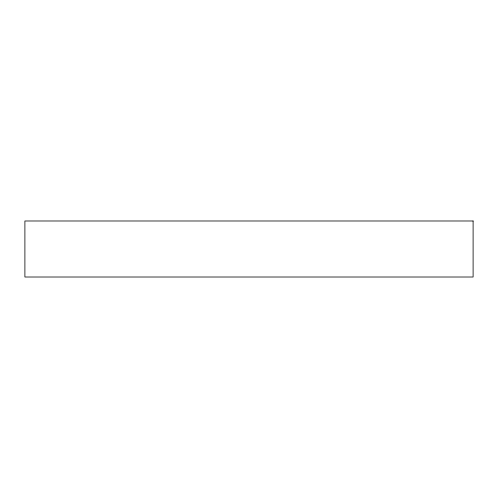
<?xml version="1.0" encoding="UTF-8"?>
<svg xmlns="http://www.w3.org/2000/svg" width="498" height="498" viewBox="0 0 498 498"><rect width="100%" height="100%" fill="white"/><g stroke="black" fill="none" stroke-linecap="round" stroke-linejoin="round"><path stroke-width="0.75" d="M473.1 220.988L24.9 220.988L24.9 277.013L473.1 277.013L473.1 220.988"/></g></svg>
